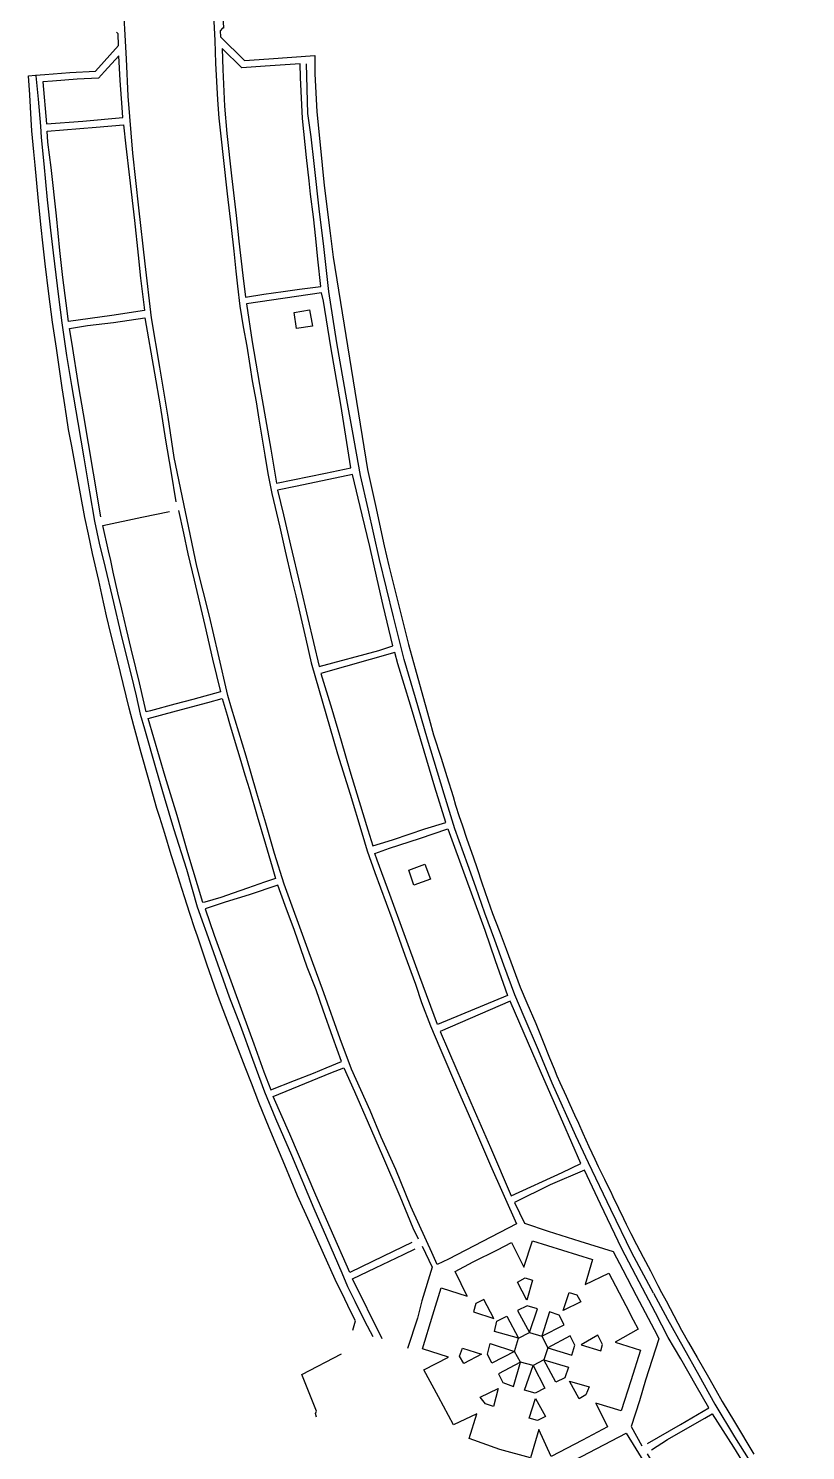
# Model space of a CAD drawing. Header units: metres. Extents: x 82206 to 82418, y 1498209 to 1498422.
# Drawn here: x 82294.44 to 82318.8, y 1498283.37 to 1498327.96 of the extents above; entities that cross this region are included whole.
import ezdxf

# ---------------------------------------------------------------- set-up
doc = ezdxf.new("R2010")
doc.units = ezdxf.units.M
doc.layers.add('Diverse', color=7, linetype='Continuous')

msp = doc.modelspace()

# ---------------------------------------------------------------- linework, layer by layer
at = {"layer": 'Diverse', "color": 31, "true_color": 0xf4b45b}
for points in [[(82300.18, 1498331.769, 3.572), (82300.207, 1498331.174, 3.565), (82300.319, 1498331.101, 3.57), (82300.399, 1498329.074, 3.584), (82300.477, 1498328.985, 3.577), (82300.507, 1498328.978, 3.585), (82300.525, 1498328.58, 3.578), (82300.55, 1498327.974, 3.58), (82300.523, 1498327.969, 3.575), (82300.451, 1498327.888, 3.588), (82300.462, 1498327.698, 3.578), (82301.216, 1498326.953, 3.568), (82301.974, 1498327.006, 3.543), (82303.414, 1498327.11, 3.52)], [(82300.18, 1498331.769, 3.572), (82300.207, 1498331.174, 3.565), (82300.319, 1498331.101, 3.57), (82300.399, 1498329.074, 3.584), (82300.477, 1498328.985, 3.577), (82300.507, 1498328.978, 3.585), (82300.525, 1498328.58, 3.578), (82300.55, 1498327.974, 3.58), (82300.523, 1498327.969, 3.575), (82300.451, 1498327.888, 3.588), (82300.462, 1498327.698, 3.578), (82301.216, 1498326.953, 3.568), (82301.974, 1498327.006, 3.543), (82303.414, 1498327.11, 3.52)], [(82304.611, 1498287.14, 3.408), (82304.698, 1498287.433, 3.409), (82304.547, 1498287.718, 3.413), (82304.354, 1498288.112, 3.416), (82304.054, 1498288.734, 3.42), (82303.69, 1498289.544, 3.426), (82303.248, 1498290.526, 3.428), (82302.873, 1498291.354, 3.429), (82302.478, 1498292.31, 3.437), (82302.23, 1498292.907, 3.439), (82301.991, 1498293.49, 3.439), (82301.662, 1498294.279, 3.44), (82301.429, 1498294.882, 3.443), (82301.234, 1498295.392, 3.444), (82300.868, 1498296.343, 3.447), (82300.489, 1498297.319, 3.45), (82300.35, 1498297.724, 3.45), (82300.036, 1498298.617, 3.46), (82299.734, 1498299.5, 3.464), (82299.657, 1498299.731, 3.472), (82299.499, 1498300.205, 3.47), (82299.327, 1498300.734, 3.465), (82299.188, 1498301.185, 3.466), (82299.047, 1498301.629, 3.467), (82298.916, 1498302.05, 3.468), (82298.71, 1498302.719, 3.466), (82298.556, 1498303.214, 3.466), (82298.468, 1498303.502, 3.468), (82298.218, 1498304.4, 3.474), (82297.978, 1498305.248, 3.481), (82297.743, 1498306.093, 3.483), (82297.599, 1498306.646, 3.478), (82297.407, 1498307.42, 3.48), (82297.24, 1498308.104, 3.478), (82297.02, 1498308.982, 3.481), (82296.889, 1498309.544, 3.487), (82296.738, 1498310.213, 3.491), (82296.646, 1498310.654, 3.487), (82296.451, 1498311.501, 3.489), (82296.32, 1498312.1, 3.496), (82296.207, 1498312.62, 3.501), (82296.07, 1498313.364, 3.503), (82295.797, 1498314.863, 3.509), (82295.698, 1498315.388, 3.51), (82295.637, 1498315.814, 3.508), (82295.563, 1498316.298, 3.51), (82295.499, 1498316.692, 3.514), (82295.314, 1498317.937, 3.512), (82295.191, 1498318.75, 3.515), (82295.082, 1498319.639, 3.516), (82294.963, 1498320.58, 3.527), (82294.902, 1498321.141, 3.524), (82294.823, 1498321.811, 3.529), (82294.739, 1498322.663, 3.533), (82294.646, 1498323.675, 3.534), (82294.608, 1498324.095, 3.534), (82294.544, 1498324.748, 3.536), (82294.525, 1498325.109, 3.539), (82294.486, 1498325.879, 3.543), (82294.439, 1498326.471, 3.549), (82294.661, 1498326.497, 3.554), (82294.953, 1498326.517, 3.547), (82295.733, 1498326.575, 3.567), (82296.539, 1498326.623, 3.564), (82297.266, 1498327.429, 3.577), (82297.251, 1498327.795, 3.583), (82297.202, 1498327.839, 3.57)], [(82304.611, 1498287.14, 3.408), (82304.698, 1498287.433, 3.409), (82304.547, 1498287.718, 3.413), (82304.354, 1498288.112, 3.416), (82304.054, 1498288.734, 3.42), (82303.69, 1498289.544, 3.426), (82303.248, 1498290.526, 3.428), (82302.873, 1498291.354, 3.429), (82302.478, 1498292.31, 3.437), (82302.23, 1498292.907, 3.439), (82301.991, 1498293.49, 3.439), (82301.662, 1498294.279, 3.44), (82301.429, 1498294.882, 3.443), (82301.234, 1498295.392, 3.444), (82300.868, 1498296.343, 3.447), (82300.489, 1498297.319, 3.45), (82300.35, 1498297.724, 3.45), (82300.036, 1498298.617, 3.46), (82299.734, 1498299.5, 3.464), (82299.657, 1498299.731, 3.472), (82299.499, 1498300.205, 3.47), (82299.327, 1498300.734, 3.465), (82299.188, 1498301.185, 3.466), (82299.047, 1498301.629, 3.467), (82298.916, 1498302.05, 3.468), (82298.71, 1498302.719, 3.466), (82298.556, 1498303.214, 3.466), (82298.468, 1498303.502, 3.468), (82298.218, 1498304.4, 3.474), (82297.978, 1498305.248, 3.481), (82297.743, 1498306.093, 3.483), (82297.599, 1498306.646, 3.478), (82297.407, 1498307.42, 3.48), (82297.24, 1498308.104, 3.478), (82297.02, 1498308.982, 3.481), (82296.889, 1498309.544, 3.487), (82296.738, 1498310.213, 3.491), (82296.646, 1498310.654, 3.487), (82296.451, 1498311.501, 3.489), (82296.32, 1498312.1, 3.496), (82296.207, 1498312.62, 3.501), (82296.07, 1498313.364, 3.503), (82295.797, 1498314.863, 3.509), (82295.698, 1498315.388, 3.51), (82295.637, 1498315.814, 3.508), (82295.563, 1498316.298, 3.51), (82295.499, 1498316.692, 3.514), (82295.314, 1498317.937, 3.512), (82295.191, 1498318.75, 3.515), (82295.082, 1498319.639, 3.516), (82294.963, 1498320.58, 3.527), (82294.902, 1498321.141, 3.524), (82294.823, 1498321.811, 3.529), (82294.739, 1498322.663, 3.533), (82294.646, 1498323.675, 3.534), (82294.608, 1498324.095, 3.534), (82294.544, 1498324.748, 3.536), (82294.525, 1498325.109, 3.539), (82294.486, 1498325.879, 3.543), (82294.439, 1498326.471, 3.549), (82294.661, 1498326.497, 3.554), (82294.953, 1498326.517, 3.547), (82295.733, 1498326.575, 3.567), (82296.539, 1498326.623, 3.564), (82297.266, 1498327.429, 3.577), (82297.251, 1498327.795, 3.583), (82297.202, 1498327.839, 3.57)], [(82303.414, 1498327.11, 3.52), (82303.418, 1498326.535, 3.532), (82303.477, 1498325.351, 3.531), (82303.581, 1498324.313, 3.53), (82303.713, 1498323.04, 3.531), (82303.896, 1498321.537, 3.524), (82303.989, 1498320.786, 3.521), (82305.073, 1498314.128, 3.493), (82305.316, 1498313.004, 3.488), (82305.587, 1498311.738, 3.488), (82305.734, 1498311.105, 3.486), (82305.911, 1498310.4, 3.483), (82306.121, 1498309.56, 3.479), (82306.352, 1498308.643, 3.478), (82306.564, 1498307.886, 3.473), (82306.75, 1498307.212, 3.471), (82306.999, 1498306.309, 3.468), (82307.138, 1498305.811, 3.465), (82307.374, 1498305.073, 3.462), (82307.556, 1498304.498, 3.461), (82307.75, 1498303.873, 3.458), (82307.833, 1498303.607, 3.458), (82307.946, 1498303.248, 3.458), (82308.032, 1498302.985, 3.459), (82308.188, 1498302.537, 3.456), (82308.385, 1498301.979, 3.455), (82308.503, 1498301.622, 3.454), (82308.655, 1498301.168, 3.453), (82308.845, 1498300.627, 3.453), (82308.993, 1498300.21, 3.45), (82309.198, 1498299.672, 3.449), (82309.415, 1498299.092, 3.449), (82309.857, 1498297.899, 3.445), (82310.069, 1498297.405, 3.437), (82310.342, 1498296.756, 3.436), (82310.576, 1498296.179, 3.433), (82310.78, 1498295.68, 3.431), (82310.921, 1498295.336, 3.43), (82311.007, 1498295.12, 3.429), (82311.102, 1498294.903, 3.426), (82311.294, 1498294.478, 3.421), (82311.413, 1498294.221, 3.421), (82311.562, 1498293.896, 3.42), (82311.684, 1498293.63, 3.419), (82311.823, 1498293.315, 3.418), (82312.01, 1498292.903, 3.417), (82312.193, 1498292.507, 3.416), (82312.306, 1498292.278, 3.42), (82312.389, 1498292.103, 3.418), (82312.502, 1498291.874, 3.417), (82312.588, 1498291.699, 3.417), (82312.684, 1498291.503, 3.417), (82312.765, 1498291.331, 3.416), (82312.941, 1498290.965, 3.41), (82313.097, 1498290.644, 3.409), (82313.183, 1498290.469, 3.409), (82313.325, 1498290.176, 3.409), (82313.508, 1498289.825, 3.406), (82313.714, 1498289.434, 3.405), (82313.941, 1498288.997, 3.404), (82314.174, 1498288.542, 3.402), (82314.291, 1498288.326, 3.403), (82314.428, 1498288.063, 3.4), (82314.561, 1498287.815, 3.401), (82314.674, 1498287.597, 3.401), (82314.8, 1498287.357, 3.402), (82314.913, 1498287.137, 3.397), (82315.138, 1498286.749, 3.395), (82315.406, 1498286.283, 3.394), (82315.758, 1498285.666, 3.393), (82315.988, 1498285.264, 3.393), (82316.19, 1498284.909, 3.392), (82316.578, 1498284.266, 3.383), (82317.182, 1498283.257, 3.379)], [(82303.414, 1498327.11, 3.52), (82303.418, 1498326.535, 3.532), (82303.477, 1498325.351, 3.531), (82303.581, 1498324.313, 3.53), (82303.713, 1498323.04, 3.531), (82303.896, 1498321.537, 3.524), (82303.989, 1498320.786, 3.521), (82305.073, 1498314.128, 3.493), (82305.316, 1498313.004, 3.488), (82305.587, 1498311.738, 3.488), (82305.734, 1498311.105, 3.486), (82305.911, 1498310.4, 3.483), (82306.121, 1498309.56, 3.479), (82306.352, 1498308.643, 3.478), (82306.564, 1498307.886, 3.473), (82306.75, 1498307.212, 3.471), (82306.999, 1498306.309, 3.468), (82307.138, 1498305.811, 3.465), (82307.374, 1498305.073, 3.462), (82307.556, 1498304.498, 3.461), (82307.75, 1498303.873, 3.458), (82307.833, 1498303.607, 3.458), (82307.946, 1498303.248, 3.458), (82308.032, 1498302.985, 3.459), (82308.188, 1498302.537, 3.456), (82308.385, 1498301.979, 3.455), (82308.503, 1498301.622, 3.454), (82308.655, 1498301.168, 3.453), (82308.845, 1498300.627, 3.453), (82308.993, 1498300.21, 3.45), (82309.198, 1498299.672, 3.449), (82309.415, 1498299.092, 3.449), (82309.857, 1498297.899, 3.445), (82310.069, 1498297.405, 3.437), (82310.342, 1498296.756, 3.436), (82310.576, 1498296.179, 3.433), (82310.78, 1498295.68, 3.431), (82310.921, 1498295.336, 3.43), (82311.007, 1498295.12, 3.429), (82311.102, 1498294.903, 3.426), (82311.294, 1498294.478, 3.421), (82311.413, 1498294.221, 3.421), (82311.562, 1498293.896, 3.42), (82311.684, 1498293.63, 3.419), (82311.823, 1498293.315, 3.418), (82312.01, 1498292.903, 3.417), (82312.193, 1498292.507, 3.416), (82312.306, 1498292.278, 3.42), (82312.389, 1498292.103, 3.418), (82312.502, 1498291.874, 3.417), (82312.588, 1498291.699, 3.417), (82312.684, 1498291.503, 3.417), (82312.765, 1498291.331, 3.416), (82312.941, 1498290.965, 3.41), (82313.097, 1498290.644, 3.409), (82313.183, 1498290.469, 3.409), (82313.325, 1498290.176, 3.409), (82313.508, 1498289.825, 3.406), (82313.714, 1498289.434, 3.405), (82313.941, 1498288.997, 3.404), (82314.174, 1498288.542, 3.402), (82314.291, 1498288.326, 3.403), (82314.428, 1498288.063, 3.4), (82314.561, 1498287.815, 3.401), (82314.674, 1498287.597, 3.401), (82314.8, 1498287.357, 3.402), (82314.913, 1498287.137, 3.397), (82315.138, 1498286.749, 3.395), (82315.406, 1498286.283, 3.394), (82315.758, 1498285.666, 3.393), (82315.988, 1498285.264, 3.393), (82316.19, 1498284.909, 3.392), (82316.578, 1498284.266, 3.383), (82317.182, 1498283.257, 3.379)], [(82303.472, 1498284.415, 4.313), (82303.435, 1498284.531, 4.322), (82303.468, 1498284.605, 4.315), (82303.011, 1498285.747, 4.308), (82304.257, 1498286.397, 4.311)], [(82303.472, 1498284.415, 4.313), (82303.435, 1498284.531, 4.322), (82303.468, 1498284.605, 4.315), (82303.011, 1498285.747, 4.308), (82304.257, 1498286.397, 4.311)]]:
    msp.add_polyline3d(points, dxfattribs=at)
at = {"layer": 'Diverse', "color": 232, "true_color": 0xdd137b}
for points in [[(82300.211, 1498328.997, 3.58), (82300.281, 1498327.584, 3.578), (82300.306, 1498326.868, 3.585), (82300.37, 1498325.722, 3.577), (82300.41, 1498325.151, 3.57), (82300.478, 1498324.486, 3.571), (82300.544, 1498323.916, 3.567), (82300.669, 1498322.772, 3.571), (82300.792, 1498321.714, 3.564), (82300.88, 1498320.973, 3.561), (82300.946, 1498320.351, 3.559), (82300.994, 1498319.874, 3.557), (82301.07, 1498319.254, 3.554), (82301.17, 1498318.608, 3.561), (82301.284, 1498318, 3.56), (82301.377, 1498317.392, 3.556), (82301.455, 1498316.909, 3.553), (82301.579, 1498316.253, 3.55), (82301.664, 1498315.707, 3.547), (82301.85, 1498314.576, 3.539), (82301.946, 1498314.007, 3.54), (82302.072, 1498313.373, 3.535), (82302.317, 1498312.325, 3.532), (82302.49, 1498311.564, 3.528), (82302.685, 1498310.714, 3.53), (82302.82, 1498310.166, 3.524), (82303.138, 1498308.81, 3.527), (82303.304, 1498308.07, 3.533), (82304.129, 1498305.217, 3.513), (82304.521, 1498303.945, 3.505), (82304.893, 1498302.737, 3.495), (82305.06, 1498302.168, 3.491), (82305.304, 1498301.494, 3.491), (82305.829, 1498300.052, 3.489), (82306.24, 1498298.905, 3.486), (82306.578, 1498297.986, 3.485), (82306.758, 1498297.419, 3.487), (82307.041, 1498296.686, 3.473), (82307.332, 1498295.999, 3.473), (82307.917, 1498294.63, 3.475), (82308.297, 1498293.766, 3.469), (82308.93, 1498292.303, 3.457), (82309.736, 1498290.471, 3.459), (82307.608, 1498289.365, 3.453), (82307.257, 1498289.196, 3.45), (82307.087, 1498289.574, 3.448), (82306.916, 1498289.945, 3.448), (82306.426, 1498291.014, 3.46), (82305.953, 1498292.176, 3.469), (82305.502, 1498293.198, 3.474), (82305.149, 1498294.026, 3.477), (82304.57, 1498295.327, 3.473), (82304.216, 1498296.277, 3.471), (82303.695, 1498297.716, 3.475), (82303.203, 1498299.085, 3.487), (82302.452, 1498301.123, 3.513), (82302.158, 1498302.092, 3.508), (82301.88, 1498303.035, 3.51), (82301.604, 1498303.978, 3.516), (82301.26, 1498305.141, 3.528), (82300.807, 1498306.649, 3.535), (82300.685, 1498307.048, 3.536), (82300.383, 1498308.362, 3.531), (82300.114, 1498309.536, 3.527), (82299.714, 1498311.103, 3.533), (82299.012, 1498314.507, 3.545), (82298.824, 1498315.767, 3.549), (82298.557, 1498317.337, 3.553), (82298.302, 1498318.888, 3.558), (82298.097, 1498320.58, 3.555), (82297.897, 1498322.332, 3.57), (82297.715, 1498324.05, 3.573), (82297.565, 1498325.838, 3.575), (82297.516, 1498327.011, 3.579), (82297.462, 1498327.942, 3.577), (82297.421, 1498328.694, 3.577)], [(82300.211, 1498328.997, 3.58), (82300.281, 1498327.584, 3.578), (82300.306, 1498326.868, 3.585), (82300.37, 1498325.722, 3.577), (82300.41, 1498325.151, 3.57), (82300.478, 1498324.486, 3.571), (82300.544, 1498323.916, 3.567), (82300.669, 1498322.772, 3.571), (82300.792, 1498321.714, 3.564), (82300.88, 1498320.973, 3.561), (82300.946, 1498320.351, 3.559), (82300.994, 1498319.874, 3.557), (82301.07, 1498319.254, 3.554), (82301.17, 1498318.608, 3.561), (82301.284, 1498318, 3.56), (82301.377, 1498317.392, 3.556), (82301.455, 1498316.909, 3.553), (82301.579, 1498316.253, 3.55), (82301.664, 1498315.707, 3.547), (82301.85, 1498314.576, 3.539), (82301.946, 1498314.007, 3.54), (82302.072, 1498313.373, 3.535), (82302.317, 1498312.325, 3.532), (82302.49, 1498311.564, 3.528), (82302.685, 1498310.714, 3.53), (82302.82, 1498310.166, 3.524), (82303.138, 1498308.81, 3.527), (82303.304, 1498308.07, 3.533), (82304.129, 1498305.217, 3.513), (82304.521, 1498303.945, 3.505), (82304.893, 1498302.737, 3.495), (82305.06, 1498302.168, 3.491), (82305.304, 1498301.494, 3.491), (82305.829, 1498300.052, 3.489), (82306.24, 1498298.905, 3.486), (82306.578, 1498297.986, 3.485), (82306.758, 1498297.419, 3.487), (82307.041, 1498296.686, 3.473), (82307.332, 1498295.999, 3.473), (82307.917, 1498294.63, 3.475), (82308.297, 1498293.766, 3.469), (82308.93, 1498292.303, 3.457), (82309.736, 1498290.471, 3.459), (82307.608, 1498289.365, 3.453), (82307.257, 1498289.196, 3.45), (82307.087, 1498289.574, 3.448), (82306.916, 1498289.945, 3.448), (82306.426, 1498291.014, 3.46), (82305.953, 1498292.176, 3.469), (82305.502, 1498293.198, 3.474), (82305.149, 1498294.026, 3.477), (82304.57, 1498295.327, 3.473), (82304.216, 1498296.277, 3.471), (82303.695, 1498297.716, 3.475), (82303.203, 1498299.085, 3.487), (82302.452, 1498301.123, 3.513), (82302.158, 1498302.092, 3.508), (82301.88, 1498303.035, 3.51), (82301.604, 1498303.978, 3.516), (82301.26, 1498305.141, 3.528), (82300.807, 1498306.649, 3.535), (82300.685, 1498307.048, 3.536), (82300.383, 1498308.362, 3.531), (82300.114, 1498309.536, 3.527), (82299.714, 1498311.103, 3.533), (82299.012, 1498314.507, 3.545), (82298.824, 1498315.767, 3.549), (82298.557, 1498317.337, 3.553), (82298.302, 1498318.888, 3.558), (82298.097, 1498320.58, 3.555), (82297.897, 1498322.332, 3.57), (82297.715, 1498324.05, 3.573), (82297.565, 1498325.838, 3.575), (82297.516, 1498327.011, 3.579), (82297.462, 1498327.942, 3.577), (82297.421, 1498328.694, 3.577)], [(82300.513, 1498327.335, 3.57), (82300.536, 1498326.675, 3.571), (82300.582, 1498325.52, 3.567), (82300.66, 1498324.668, 3.572), (82300.803, 1498323.34, 3.566), (82300.948, 1498322.092, 3.561), (82301.039, 1498321.29, 3.56), (82301.156, 1498320.209, 3.554), (82301.243, 1498319.532, 3.554), (82301.82, 1498319.626, 3.543), (82302.424, 1498319.708, 3.537), (82302.941, 1498319.785, 3.53), (82303.605, 1498319.871, 3.517), (82303.517, 1498320.721, 3.522), (82303.446, 1498321.372, 3.529), (82303.371, 1498322.05, 3.53), (82303.28, 1498322.764, 3.528), (82303.239, 1498323.179, 3.529), (82303.16, 1498323.918, 3.53), (82303.027, 1498325.142, 3.531), (82302.965, 1498326.426, 3.537), (82302.953, 1498326.855, 3.531), (82301.864, 1498326.774, 3.549), (82301.134, 1498326.726, 3.562), (82300.513, 1498327.335, 3.57)], [(82300.513, 1498327.335, 3.57), (82300.536, 1498326.675, 3.571), (82300.582, 1498325.52, 3.567), (82300.66, 1498324.668, 3.572), (82300.803, 1498323.34, 3.566), (82300.948, 1498322.092, 3.561), (82301.039, 1498321.29, 3.56), (82301.156, 1498320.209, 3.554), (82301.243, 1498319.532, 3.554), (82301.82, 1498319.626, 3.543), (82302.424, 1498319.708, 3.537), (82302.941, 1498319.785, 3.53), (82303.605, 1498319.871, 3.517), (82303.517, 1498320.721, 3.522), (82303.446, 1498321.372, 3.529), (82303.371, 1498322.05, 3.53), (82303.28, 1498322.764, 3.528), (82303.239, 1498323.179, 3.529), (82303.16, 1498323.918, 3.53), (82303.027, 1498325.142, 3.531), (82302.965, 1498326.426, 3.537), (82302.953, 1498326.855, 3.531), (82301.864, 1498326.774, 3.549), (82301.134, 1498326.726, 3.562), (82300.513, 1498327.335, 3.57)], [(82297.269, 1498327.104, 3.575), (82296.826, 1498326.607, 3.566), (82296.639, 1498326.402, 3.562), (82295.971, 1498326.374, 3.555), (82295.192, 1498326.307, 3.545), (82294.89, 1498326.284, 3.54), (82295.007, 1498324.966, 3.541), (82296.143, 1498325.057, 3.561), (82297.401, 1498325.164, 3.576), (82297.375, 1498325.485, 3.574), (82297.317, 1498326.329, 3.573), (82297.269, 1498327.104, 3.575)], [(82297.269, 1498327.104, 3.575), (82296.826, 1498326.607, 3.566), (82296.639, 1498326.402, 3.562), (82295.971, 1498326.374, 3.555), (82295.192, 1498326.307, 3.545), (82294.89, 1498326.284, 3.54), (82295.007, 1498324.966, 3.541), (82296.143, 1498325.057, 3.561), (82297.401, 1498325.164, 3.576), (82297.375, 1498325.485, 3.574), (82297.317, 1498326.329, 3.573), (82297.269, 1498327.104, 3.575)], [(82314.031, 1498288.299, 3.403), (82313.358, 1498289.561, 3.405), (82312.699, 1498290.925, 3.405), (82312.001, 1498292.385, 3.406), (82311.597, 1498293.23, 3.416), (82310.864, 1498294.889, 3.424), (82310.431, 1498295.924, 3.432), (82309.983, 1498296.971, 3.435), (82309.69, 1498297.658, 3.44), (82309.339, 1498298.59, 3.438), (82309.063, 1498299.368, 3.448), (82308.748, 1498300.218, 3.452), (82308.469, 1498301.031, 3.45), (82308.212, 1498301.735, 3.453), (82307.808, 1498302.86, 3.454), (82307.469, 1498303.946, 3.46), (82306.954, 1498305.669, 3.466), (82306.575, 1498306.972, 3.472), (82306.221, 1498308.167, 3.478), (82305.886, 1498309.505, 3.477), (82305.448, 1498311.303, 3.485), (82305.091, 1498312.897, 3.484), (82304.854, 1498313.947, 3.483), (82304.603, 1498315.344, 3.492), (82304.422, 1498316.317, 3.504), (82304.112, 1498318.107, 3.507), (82303.858, 1498319.709, 3.513), (82303.69, 1498321.221, 3.529), (82303.569, 1498322.206, 3.526), (82303.402, 1498323.723, 3.532), (82303.303, 1498324.557, 3.53), (82303.201, 1498325.292, 3.53), (82303.16, 1498326.847, 3.53)], [(82314.031, 1498288.299, 3.403), (82313.358, 1498289.561, 3.405), (82312.699, 1498290.925, 3.405), (82312.001, 1498292.385, 3.406), (82311.597, 1498293.23, 3.416), (82310.864, 1498294.889, 3.424), (82310.431, 1498295.924, 3.432), (82309.983, 1498296.971, 3.435), (82309.69, 1498297.658, 3.44), (82309.339, 1498298.59, 3.438), (82309.063, 1498299.368, 3.448), (82308.748, 1498300.218, 3.452), (82308.469, 1498301.031, 3.45), (82308.212, 1498301.735, 3.453), (82307.808, 1498302.86, 3.454), (82307.469, 1498303.946, 3.46), (82306.954, 1498305.669, 3.466), (82306.575, 1498306.972, 3.472), (82306.221, 1498308.167, 3.478), (82305.886, 1498309.505, 3.477), (82305.448, 1498311.303, 3.485), (82305.091, 1498312.897, 3.484), (82304.854, 1498313.947, 3.483), (82304.603, 1498315.344, 3.492), (82304.422, 1498316.317, 3.504), (82304.112, 1498318.107, 3.507), (82303.858, 1498319.709, 3.513), (82303.69, 1498321.221, 3.529), (82303.569, 1498322.206, 3.526), (82303.402, 1498323.723, 3.532), (82303.303, 1498324.557, 3.53), (82303.201, 1498325.292, 3.53), (82303.16, 1498326.847, 3.53)], [(82294.669, 1498326.473, 3.55), (82294.741, 1498325.739, 3.534), (82294.815, 1498324.895, 3.544), (82294.841, 1498324.544, 3.543), (82294.923, 1498323.713, 3.533), (82295.025, 1498322.589, 3.529), (82295.13, 1498321.632, 3.527), (82295.215, 1498320.929, 3.525), (82295.384, 1498319.544, 3.514), (82295.489, 1498318.733, 3.517), (82295.633, 1498317.705, 3.514), (82295.793, 1498316.759, 3.514), (82295.989, 1498315.601, 3.509), (82296.173, 1498314.494, 3.505), (82296.356, 1498313.434, 3.505), (82296.511, 1498312.507, 3.501), (82296.661, 1498311.825, 3.493), (82296.84, 1498311.056, 3.488), (82297.064, 1498310.139, 3.481), (82297.364, 1498308.845, 3.481), (82297.645, 1498307.72, 3.48), (82297.815, 1498307.033, 3.478), (82297.946, 1498306.462, 3.478), (82298.075, 1498306, 3.476), (82298.442, 1498304.708, 3.474), (82298.699, 1498303.851, 3.465), (82298.991, 1498302.868, 3.467), (82299.391, 1498301.594, 3.461), (82299.724, 1498300.419, 3.471), (82300.179, 1498299.157, 3.463), (82300.737, 1498297.598, 3.449), (82301.076, 1498296.708, 3.444), (82301.465, 1498295.64, 3.442), (82301.843, 1498294.614, 3.441), (82302.183, 1498293.781, 3.436), (82302.683, 1498292.627, 3.441), (82303.387, 1498290.959, 3.438), (82303.785, 1498290.044, 3.431), (82304.26, 1498288.938, 3.418), (82304.442, 1498288.507, 3.405), (82304.674, 1498288.045, 3.408), (82304.973, 1498287.433, 3.396), (82305.234, 1498286.945, 3.389)], [(82294.669, 1498326.473, 3.55), (82294.741, 1498325.739, 3.534), (82294.815, 1498324.895, 3.544), (82294.841, 1498324.544, 3.543), (82294.923, 1498323.713, 3.533), (82295.025, 1498322.589, 3.529), (82295.13, 1498321.632, 3.527), (82295.215, 1498320.929, 3.525), (82295.384, 1498319.544, 3.514), (82295.489, 1498318.733, 3.517), (82295.633, 1498317.705, 3.514), (82295.793, 1498316.759, 3.514), (82295.989, 1498315.601, 3.509), (82296.173, 1498314.494, 3.505), (82296.356, 1498313.434, 3.505), (82296.511, 1498312.507, 3.501), (82296.661, 1498311.825, 3.493), (82296.84, 1498311.056, 3.488), (82297.064, 1498310.139, 3.481), (82297.364, 1498308.845, 3.481), (82297.645, 1498307.72, 3.48), (82297.815, 1498307.033, 3.478), (82297.946, 1498306.462, 3.478), (82298.075, 1498306, 3.476), (82298.442, 1498304.708, 3.474), (82298.699, 1498303.851, 3.465), (82298.991, 1498302.868, 3.467), (82299.391, 1498301.594, 3.461), (82299.724, 1498300.419, 3.471), (82300.179, 1498299.157, 3.463), (82300.737, 1498297.598, 3.449), (82301.076, 1498296.708, 3.444), (82301.465, 1498295.64, 3.442), (82301.843, 1498294.614, 3.441), (82302.183, 1498293.781, 3.436), (82302.683, 1498292.627, 3.441), (82303.387, 1498290.959, 3.438), (82303.785, 1498290.044, 3.431), (82304.26, 1498288.938, 3.418), (82304.442, 1498288.507, 3.405), (82304.674, 1498288.045, 3.408), (82304.973, 1498287.433, 3.396), (82305.234, 1498286.945, 3.389)], [(82295.03, 1498324.738, 3.542), (82296.557, 1498324.869, 3.558), (82297.42, 1498324.934, 3.571), (82297.49, 1498324.273, 3.57), (82297.602, 1498323.282, 3.568), (82297.763, 1498321.943, 3.561), (82297.875, 1498320.853, 3.562), (82297.954, 1498320.135, 3.554), (82298.067, 1498319.208, 3.555), (82298.081, 1498319.118, 3.546), (82297.055, 1498318.963, 3.53), (82295.696, 1498318.769, 3.513), (82295.625, 1498319.345, 3.513), (82295.519, 1498320.155, 3.519), (82295.426, 1498320.998, 3.521), (82295.314, 1498322.081, 3.536), (82295.148, 1498323.598, 3.533), (82295.051, 1498324.396, 3.54), (82295.03, 1498324.738, 3.542)], [(82295.03, 1498324.738, 3.542), (82296.557, 1498324.869, 3.558), (82297.42, 1498324.934, 3.571), (82297.49, 1498324.273, 3.57), (82297.602, 1498323.282, 3.568), (82297.763, 1498321.943, 3.561), (82297.875, 1498320.853, 3.562), (82297.954, 1498320.135, 3.554), (82298.067, 1498319.208, 3.555), (82298.081, 1498319.118, 3.546), (82297.055, 1498318.963, 3.53), (82295.696, 1498318.769, 3.513), (82295.625, 1498319.345, 3.513), (82295.519, 1498320.155, 3.519), (82295.426, 1498320.998, 3.521), (82295.314, 1498322.081, 3.536), (82295.148, 1498323.598, 3.533), (82295.051, 1498324.396, 3.54), (82295.03, 1498324.738, 3.542)], [(82303.632, 1498319.666, 3.515), (82301.276, 1498319.326, 3.549), (82301.458, 1498318.131, 3.555), (82301.737, 1498316.49, 3.545), (82302.037, 1498314.772, 3.535), (82302.22, 1498313.701, 3.536), (82303.75, 1498314.02, 3.511), (82304.551, 1498314.186, 3.495), (82304.231, 1498316.168, 3.509), (82303.924, 1498317.976, 3.509), (82303.691, 1498319.411, 3.516), (82303.632, 1498319.666, 3.515)], [(82303.632, 1498319.666, 3.515), (82301.276, 1498319.326, 3.549), (82301.458, 1498318.131, 3.555), (82301.737, 1498316.49, 3.545), (82302.037, 1498314.772, 3.535), (82302.22, 1498313.701, 3.536), (82303.75, 1498314.02, 3.511), (82304.551, 1498314.186, 3.495), (82304.231, 1498316.168, 3.509), (82303.924, 1498317.976, 3.509), (82303.691, 1498319.411, 3.516), (82303.632, 1498319.666, 3.515)], [(82296.708, 1498312.641, 3.503), (82296.482, 1498314.013, 3.507), (82296.168, 1498315.88, 3.511), (82296.021, 1498316.726, 3.515), (82295.795, 1498318.118, 3.518), (82295.724, 1498318.555, 3.514), (82296.287, 1498318.642, 3.52), (82297.105, 1498318.743, 3.535), (82298.085, 1498318.888, 3.554), (82298.39, 1498317.153, 3.554), (82298.567, 1498316.126, 3.553), (82298.736, 1498315.052, 3.546), (82298.904, 1498314.081, 3.54), (82299.062, 1498313.111, 3.54)], [(82296.708, 1498312.641, 3.503), (82296.482, 1498314.013, 3.507), (82296.168, 1498315.88, 3.511), (82296.021, 1498316.726, 3.515), (82295.795, 1498318.118, 3.518), (82295.724, 1498318.555, 3.514), (82296.287, 1498318.642, 3.52), (82297.105, 1498318.743, 3.535), (82298.085, 1498318.888, 3.554), (82298.39, 1498317.153, 3.554), (82298.567, 1498316.126, 3.553), (82298.736, 1498315.052, 3.546), (82298.904, 1498314.081, 3.54), (82299.062, 1498313.111, 3.54)], [(82303.342, 1498318.628, 3.523), (82302.842, 1498318.552, 3.533), (82302.769, 1498319.049, 3.536), (82303.252, 1498319.132, 3.524), (82303.342, 1498318.628, 3.523)], [(82303.342, 1498318.628, 3.523), (82302.842, 1498318.552, 3.533), (82302.769, 1498319.049, 3.536), (82303.252, 1498319.132, 3.524), (82303.342, 1498318.628, 3.523)], [(82304.596, 1498313.972, 3.49), (82302.861, 1498313.608, 3.52), (82302.252, 1498313.484, 3.534), (82302.438, 1498312.707, 3.528), (82302.656, 1498311.755, 3.526), (82302.957, 1498310.482, 3.525), (82303.2, 1498309.455, 3.519), (82303.549, 1498307.953, 3.533), (82305.428, 1498308.455, 3.487), (82305.864, 1498308.604, 3.479), (82305.565, 1498309.87, 3.484), (82305.376, 1498310.693, 3.488), (82305.137, 1498311.718, 3.492), (82304.904, 1498312.707, 3.484), (82304.596, 1498313.972, 3.49)], [(82304.596, 1498313.972, 3.49), (82302.861, 1498313.608, 3.52), (82302.252, 1498313.484, 3.534), (82302.438, 1498312.707, 3.528), (82302.656, 1498311.755, 3.526), (82302.957, 1498310.482, 3.525), (82303.2, 1498309.455, 3.519), (82303.549, 1498307.953, 3.533), (82305.428, 1498308.455, 3.487), (82305.864, 1498308.604, 3.479), (82305.565, 1498309.87, 3.484), (82305.376, 1498310.693, 3.488), (82305.137, 1498311.718, 3.492), (82304.904, 1498312.707, 3.484), (82304.596, 1498313.972, 3.49)], [(82298.133, 1498306.53, 3.478), (82298.063, 1498306.807, 3.478), (82297.918, 1498307.437, 3.482), (82297.804, 1498307.913, 3.476), (82297.662, 1498308.51, 3.474), (82297.511, 1498309.119, 3.48), (82297.364, 1498309.748, 3.485), (82297.244, 1498310.26, 3.482), (82297.09, 1498310.915, 3.489), (82297.017, 1498311.272, 3.487), (82296.949, 1498311.583, 3.488), (82296.77, 1498312.375, 3.497), (82297.994, 1498312.638, 3.514), (82298.857, 1498312.81, 3.529)], [(82298.133, 1498306.53, 3.478), (82298.063, 1498306.807, 3.478), (82297.918, 1498307.437, 3.482), (82297.804, 1498307.913, 3.476), (82297.662, 1498308.51, 3.474), (82297.511, 1498309.119, 3.48), (82297.364, 1498309.748, 3.485), (82297.244, 1498310.26, 3.482), (82297.09, 1498310.915, 3.489), (82297.017, 1498311.272, 3.487), (82296.949, 1498311.583, 3.488), (82296.77, 1498312.375, 3.497), (82297.994, 1498312.638, 3.514), (82298.857, 1498312.81, 3.529)], [(82299.144, 1498312.848, 3.533), (82299.302, 1498312.131, 3.529), (82299.441, 1498311.484, 3.521), (82299.637, 1498310.658, 3.523), (82299.97, 1498309.235, 3.525), (82300.212, 1498308.184, 3.523), (82300.459, 1498307.159, 3.526), (82299.592, 1498306.922, 3.508), (82299.024, 1498306.767, 3.497), (82298.269, 1498306.566, 3.478), (82298.133, 1498306.53, 3.478)], [(82299.144, 1498312.848, 3.533), (82299.302, 1498312.131, 3.529), (82299.441, 1498311.484, 3.521), (82299.637, 1498310.658, 3.523), (82299.97, 1498309.235, 3.525), (82300.212, 1498308.184, 3.523), (82300.459, 1498307.159, 3.526), (82299.592, 1498306.922, 3.508), (82299.024, 1498306.767, 3.497), (82298.269, 1498306.566, 3.478), (82298.133, 1498306.53, 3.478)], [(82305.926, 1498308.389, 3.477), (82303.611, 1498307.736, 3.527), (82303.948, 1498306.612, 3.518), (82304.239, 1498305.617, 3.515), (82304.512, 1498304.676, 3.511), (82304.806, 1498303.718, 3.5), (82305.076, 1498302.827, 3.493), (82305.234, 1498302.326, 3.51)], [(82305.926, 1498308.389, 3.477), (82303.611, 1498307.736, 3.527), (82303.948, 1498306.612, 3.518), (82304.239, 1498305.617, 3.515), (82304.512, 1498304.676, 3.511), (82304.806, 1498303.718, 3.5), (82305.076, 1498302.827, 3.493), (82305.234, 1498302.326, 3.51)], [(82305.234, 1498302.326, 3.51), (82305.719, 1498302.478, 3.482), (82305.881, 1498302.532, 3.481), (82306.864, 1498302.857, 3.464), (82307.523, 1498303.059, 3.455), (82307.185, 1498304.167, 3.461), (82306.847, 1498305.299, 3.469), (82306.415, 1498306.737, 3.473), (82306.025, 1498308.04, 3.473), (82305.926, 1498308.389, 3.477)], [(82305.234, 1498302.326, 3.51), (82305.719, 1498302.478, 3.482), (82305.881, 1498302.532, 3.481), (82306.864, 1498302.857, 3.464), (82307.523, 1498303.059, 3.455), (82307.185, 1498304.167, 3.461), (82306.847, 1498305.299, 3.469), (82306.415, 1498306.737, 3.473), (82306.025, 1498308.04, 3.473), (82305.926, 1498308.389, 3.477)], [(82299.909, 1498300.556, 3.463), (82299.441, 1498302.109, 3.465), (82299.102, 1498303.278, 3.469), (82298.728, 1498304.504, 3.47), (82298.193, 1498306.326, 3.476), (82299.082, 1498306.565, 3.499), (82300.067, 1498306.823, 3.52), (82300.513, 1498306.947, 3.536), (82300.668, 1498306.422, 3.531), (82300.744, 1498306.166, 3.529), (82300.923, 1498305.573, 3.526), (82301.064, 1498305.09, 3.52), (82301.227, 1498304.553, 3.519), (82301.366, 1498304.093, 3.52), (82301.61, 1498303.264, 3.511), (82301.875, 1498302.384, 3.505), (82302.082, 1498301.674, 3.503), (82302.183, 1498301.309, 3.501), (82301.844, 1498301.189, 3.494), (82301.308, 1498301, 3.489), (82300.853, 1498300.844, 3.482), (82300.467, 1498300.711, 3.477), (82299.974, 1498300.567, 3.464), (82299.909, 1498300.556, 3.463)], [(82299.909, 1498300.556, 3.463), (82299.441, 1498302.109, 3.465), (82299.102, 1498303.278, 3.469), (82298.728, 1498304.504, 3.47), (82298.193, 1498306.326, 3.476), (82299.082, 1498306.565, 3.499), (82300.067, 1498306.823, 3.52), (82300.513, 1498306.947, 3.536), (82300.668, 1498306.422, 3.531), (82300.744, 1498306.166, 3.529), (82300.923, 1498305.573, 3.526), (82301.064, 1498305.09, 3.52), (82301.227, 1498304.553, 3.519), (82301.366, 1498304.093, 3.52), (82301.61, 1498303.264, 3.511), (82301.875, 1498302.384, 3.505), (82302.082, 1498301.674, 3.503), (82302.183, 1498301.309, 3.501), (82301.844, 1498301.189, 3.494), (82301.308, 1498301, 3.489), (82300.853, 1498300.844, 3.482), (82300.467, 1498300.711, 3.477), (82299.974, 1498300.567, 3.464), (82299.909, 1498300.556, 3.463)], [(82305.296, 1498302.084, 3.489), (82305.763, 1498302.252, 3.48), (82306.704, 1498302.562, 3.469), (82307.59, 1498302.857, 3.457), (82308.162, 1498301.28, 3.454), (82308.745, 1498299.681, 3.458), (82309.074, 1498298.729, 3.446), (82309.325, 1498298.023, 3.452), (82309.454, 1498297.638, 3.439), (82307.262, 1498296.721, 3.471), (82306.711, 1498298.218, 3.481), (82306.222, 1498299.565, 3.482), (82305.767, 1498300.803, 3.482), (82305.371, 1498301.881, 3.488), (82305.296, 1498302.084, 3.489)], [(82305.296, 1498302.084, 3.489), (82305.763, 1498302.252, 3.48), (82306.704, 1498302.562, 3.469), (82307.59, 1498302.857, 3.457), (82308.162, 1498301.28, 3.454), (82308.745, 1498299.681, 3.458), (82309.074, 1498298.729, 3.446), (82309.325, 1498298.023, 3.452), (82309.454, 1498297.638, 3.439), (82307.262, 1498296.721, 3.471), (82306.711, 1498298.218, 3.481), (82306.222, 1498299.565, 3.482), (82305.767, 1498300.803, 3.482), (82305.371, 1498301.881, 3.488), (82305.296, 1498302.084, 3.489)], [(82306.365, 1498301.562, 3.479), (82306.868, 1498301.753, 3.471), (82307.042, 1498301.28, 3.469), (82306.522, 1498301.093, 3.476), (82306.365, 1498301.562, 3.479)], [(82306.365, 1498301.562, 3.479), (82306.868, 1498301.753, 3.471), (82307.042, 1498301.28, 3.469), (82306.522, 1498301.093, 3.476), (82306.365, 1498301.562, 3.479)], [(82304.256, 1498295.567, 3.47), (82303.983, 1498296.318, 3.473), (82303.678, 1498297.18, 3.474), (82303.455, 1498297.813, 3.478), (82303.182, 1498298.527, 3.48), (82302.776, 1498299.674, 3.488), (82302.484, 1498300.457, 3.501), (82302.26, 1498301.099, 3.502), (82301.364, 1498300.791, 3.49), (82300.607, 1498300.563, 3.478), (82299.984, 1498300.354, 3.466), (82300.264, 1498299.528, 3.469), (82301.147, 1498297.095, 3.452), (82301.507, 1498296.115, 3.444), (82301.821, 1498295.246, 3.443), (82302.034, 1498294.682, 3.438), (82302.783, 1498294.969, 3.461), (82303.376, 1498295.2, 3.464), (82303.776, 1498295.369, 3.463), (82304.256, 1498295.567, 3.47)], [(82304.256, 1498295.567, 3.47), (82303.983, 1498296.318, 3.473), (82303.678, 1498297.18, 3.474), (82303.455, 1498297.813, 3.478), (82303.182, 1498298.527, 3.48), (82302.776, 1498299.674, 3.488), (82302.484, 1498300.457, 3.501), (82302.26, 1498301.099, 3.502), (82301.364, 1498300.791, 3.49), (82300.607, 1498300.563, 3.478), (82299.984, 1498300.354, 3.466), (82300.264, 1498299.528, 3.469), (82301.147, 1498297.095, 3.452), (82301.507, 1498296.115, 3.444), (82301.821, 1498295.246, 3.443), (82302.034, 1498294.682, 3.438), (82302.783, 1498294.969, 3.461), (82303.376, 1498295.2, 3.464), (82303.776, 1498295.369, 3.463), (82304.256, 1498295.567, 3.47)], [(82307.348, 1498296.511, 3.468), (82307.867, 1498295.289, 3.465), (82308.418, 1498294.038, 3.463), (82308.923, 1498292.865, 3.453), (82309.576, 1498291.352, 3.453), (82311.169, 1498292.08, 3.426), (82311.753, 1498292.369, 3.412), (82311.188, 1498293.659, 3.419), (82310.52, 1498295.192, 3.427), (82309.547, 1498297.459, 3.44), (82307.348, 1498296.511, 3.468)], [(82307.348, 1498296.511, 3.468), (82307.867, 1498295.289, 3.465), (82308.418, 1498294.038, 3.463), (82308.923, 1498292.865, 3.453), (82309.576, 1498291.352, 3.453), (82311.169, 1498292.08, 3.426), (82311.753, 1498292.369, 3.412), (82311.188, 1498293.659, 3.419), (82310.52, 1498295.192, 3.427), (82309.547, 1498297.459, 3.44), (82307.348, 1498296.511, 3.468)], [(82306.457, 1498289.888, 3.446), (82305.573, 1498289.46, 3.434), (82304.513, 1498288.945, 3.42), (82303.898, 1498290.347, 3.427), (82303.446, 1498291.373, 3.433), (82303.173, 1498292.011, 3.435), (82302.632, 1498293.292, 3.434), (82302.107, 1498294.473, 3.435), (82303.922, 1498295.211, 3.462), (82304.33, 1498295.369, 3.464), (82304.659, 1498294.622, 3.47), (82305.092, 1498293.643, 3.474), (82305.544, 1498292.611, 3.463), (82306.08, 1498291.344, 3.454), (82306.486, 1498290.35, 3.45), (82306.658, 1498290.008, 3.453)], [(82306.457, 1498289.888, 3.446), (82305.573, 1498289.46, 3.434), (82304.513, 1498288.945, 3.42), (82303.898, 1498290.347, 3.427), (82303.446, 1498291.373, 3.433), (82303.173, 1498292.011, 3.435), (82302.632, 1498293.292, 3.434), (82302.107, 1498294.473, 3.435), (82303.922, 1498295.211, 3.462), (82304.33, 1498295.369, 3.464), (82304.659, 1498294.622, 3.47), (82305.092, 1498293.643, 3.474), (82305.544, 1498292.611, 3.463), (82306.08, 1498291.344, 3.454), (82306.486, 1498290.35, 3.45), (82306.658, 1498290.008, 3.453)], [(82313.85, 1498283.582, 3.434), (82314.881, 1498284.18, 3.413), (82315.769, 1498284.705, 3.393), (82315.37, 1498285.394, 3.398), (82314.894, 1498286.239, 3.398), (82314.497, 1498286.907, 3.406), (82314.098, 1498287.689, 3.412), (82313.584, 1498288.655, 3.41), (82313.038, 1498289.696, 3.414), (82312.372, 1498291.09, 3.408), (82311.871, 1498292.157, 3.412), (82310.795, 1498291.7, 3.437), (82309.681, 1498291.144, 3.455)], [(82313.85, 1498283.582, 3.434), (82314.881, 1498284.18, 3.413), (82315.769, 1498284.705, 3.393), (82315.37, 1498285.394, 3.398), (82314.894, 1498286.239, 3.398), (82314.497, 1498286.907, 3.406), (82314.098, 1498287.689, 3.412), (82313.584, 1498288.655, 3.41), (82313.038, 1498289.696, 3.414), (82312.372, 1498291.09, 3.408), (82311.871, 1498292.157, 3.412), (82310.795, 1498291.7, 3.437), (82309.681, 1498291.144, 3.455)], [(82309.681, 1498291.144, 3.455), (82309.987, 1498290.494, 3.455), (82310.738, 1498290.244, 3.452), (82311.729, 1498289.929, 3.437), (82312.771, 1498289.611, 3.425), (82313.071, 1498289.036, 3.414), (82313.491, 1498288.23, 3.413), (82314.146, 1498286.979, 3.414), (82314.201, 1498286.868, 3.41), (82313.788, 1498285.575, 3.424), (82313.592, 1498284.923, 3.429), (82313.339, 1498284.125, 3.438), (82313.667, 1498283.516, 3.436)], [(82309.681, 1498291.144, 3.455), (82309.987, 1498290.494, 3.455), (82310.738, 1498290.244, 3.452), (82311.729, 1498289.929, 3.437), (82312.771, 1498289.611, 3.425), (82313.071, 1498289.036, 3.414), (82313.491, 1498288.23, 3.413), (82314.146, 1498286.979, 3.414), (82314.201, 1498286.868, 3.41), (82313.788, 1498285.575, 3.424), (82313.592, 1498284.923, 3.429), (82313.339, 1498284.125, 3.438), (82313.667, 1498283.516, 3.436)], [(82306.779, 1498289.773, 3.445), (82307.098, 1498289.12, 3.44), (82306.777, 1498288.059, 3.432), (82306.637, 1498287.522, 3.422), (82306.324, 1498286.569, 3.404)], [(82306.779, 1498289.773, 3.445), (82307.098, 1498289.12, 3.44), (82306.777, 1498288.059, 3.432), (82306.637, 1498287.522, 3.422), (82306.324, 1498286.569, 3.404)], [(82306.794, 1498286.557, 3.417), (82307.114, 1498287.62, 3.43), (82307.381, 1498288.467, 3.437), (82308.197, 1498288.212, 3.445), (82307.816, 1498288.978, 3.448), (82308.384, 1498289.28, 3.442), (82309.143, 1498289.665, 3.457), (82309.584, 1498289.892, 3.451), (82309.967, 1498289.115, 3.467), (82310.241, 1498289.94, 3.457), (82312.128, 1498289.362, 3.434), (82311.893, 1498288.571, 3.439), (82312.64, 1498288.924, 3.437), (82313.166, 1498287.917, 3.432), (82313.402, 1498287.464, 3.431), (82313.558, 1498287.169, 3.428), (82312.83, 1498286.76, 3.456), (82313.628, 1498286.511, 3.445), (82313.328, 1498285.548, 3.437), (82313.024, 1498284.608, 3.439), (82312.232, 1498284.848, 3.452), (82312.596, 1498284.112, 3.441), (82311.813, 1498283.688, 3.445), (82310.828, 1498283.182, 3.433), (82310.439, 1498284.026, 3.445), (82310.176, 1498283.142, 3.434), (82309.221, 1498283.402, 3.432), (82308.252, 1498283.739, 3.417), (82308.499, 1498284.515, 3.419), (82307.768, 1498284.167, 3.411)], [(82306.794, 1498286.557, 3.417), (82307.114, 1498287.62, 3.43), (82307.381, 1498288.467, 3.437), (82308.197, 1498288.212, 3.445), (82307.816, 1498288.978, 3.448), (82308.384, 1498289.28, 3.442), (82309.143, 1498289.665, 3.457), (82309.584, 1498289.892, 3.451), (82309.967, 1498289.115, 3.467), (82310.241, 1498289.94, 3.457), (82312.128, 1498289.362, 3.434), (82311.893, 1498288.571, 3.439), (82312.64, 1498288.924, 3.437), (82313.166, 1498287.917, 3.432), (82313.402, 1498287.464, 3.431), (82313.558, 1498287.169, 3.428), (82312.83, 1498286.76, 3.456), (82313.628, 1498286.511, 3.445), (82313.328, 1498285.548, 3.437), (82313.024, 1498284.608, 3.439), (82312.232, 1498284.848, 3.452), (82312.596, 1498284.112, 3.441), (82311.813, 1498283.688, 3.445), (82310.828, 1498283.182, 3.433), (82310.439, 1498284.026, 3.445), (82310.176, 1498283.142, 3.434), (82309.221, 1498283.402, 3.432), (82308.252, 1498283.739, 3.417), (82308.499, 1498284.515, 3.419), (82307.768, 1498284.167, 3.411)], [(82305.533, 1498286.872, 3.4), (82304.595, 1498288.748, 3.413), (82305.322, 1498289.091, 3.425), (82306.194, 1498289.512, 3.439), (82306.564, 1498289.692, 3.444)], [(82305.533, 1498286.872, 3.4), (82304.595, 1498288.748, 3.413), (82305.322, 1498289.091, 3.425), (82306.194, 1498289.512, 3.439), (82306.564, 1498289.692, 3.444)], [(82310.063, 1498288.086, 3.456), (82309.772, 1498288.651, 3.463), (82310.014, 1498288.777, 3.466), (82310.247, 1498288.706, 3.462), (82310.063, 1498288.086, 3.456)], [(82310.063, 1498288.086, 3.456), (82309.772, 1498288.651, 3.463), (82310.014, 1498288.777, 3.466), (82310.247, 1498288.706, 3.462), (82310.063, 1498288.086, 3.456)], [(82309.025, 1498287.509, 3.45), (82308.716, 1498288.098, 3.451), (82308.464, 1498287.982, 3.452), (82308.394, 1498287.717, 3.45), (82309.025, 1498287.509, 3.45)], [(82309.025, 1498287.509, 3.45), (82308.716, 1498288.098, 3.451), (82308.464, 1498287.982, 3.452), (82308.394, 1498287.717, 3.45), (82309.025, 1498287.509, 3.45)], [(82311.203, 1498287.754, 3.448), (82311.393, 1498288.326, 3.446), (82311.635, 1498288.249, 3.44), (82311.755, 1498288.031, 3.441), (82311.203, 1498287.754, 3.448)], [(82311.203, 1498287.754, 3.448), (82311.393, 1498288.326, 3.446), (82311.635, 1498288.249, 3.44), (82311.755, 1498288.031, 3.441), (82311.203, 1498287.754, 3.448)], [(82314.031, 1498288.299, 3.403), (82314.473, 1498287.486, 3.404), (82315.456, 1498285.729, 3.394), (82315.96, 1498284.816, 3.393), (82316.576, 1498283.794, 3.385), (82317.183, 1498282.835, 3.386)], [(82314.031, 1498288.299, 3.403), (82314.473, 1498287.486, 3.404), (82315.456, 1498285.729, 3.394), (82315.96, 1498284.816, 3.393), (82316.576, 1498283.794, 3.385), (82317.183, 1498282.835, 3.386)], [(82309.803, 1498286.889, 3.444), (82309.047, 1498287.096, 3.442), (82309.121, 1498287.418, 3.449), (82309.44, 1498287.582, 3.449), (82309.803, 1498286.889, 3.444)], [(82309.803, 1498286.889, 3.444), (82309.047, 1498287.096, 3.442), (82309.121, 1498287.418, 3.449), (82309.44, 1498287.582, 3.449), (82309.803, 1498286.889, 3.444)], [(82310.146, 1498287.066, 3.445), (82310.4, 1498287.81, 3.448), (82310.078, 1498287.905, 3.453), (82309.768, 1498287.757, 3.448), (82310.146, 1498287.066, 3.445)], [(82310.146, 1498287.066, 3.445), (82310.4, 1498287.81, 3.448), (82310.078, 1498287.905, 3.453), (82309.768, 1498287.757, 3.448), (82310.146, 1498287.066, 3.445)], [(82310.537, 1498286.952, 3.45), (82311.231, 1498287.31, 3.448), (82311.079, 1498287.608, 3.449), (82310.773, 1498287.712, 3.45), (82310.537, 1498286.952, 3.45)], [(82310.537, 1498286.952, 3.45), (82311.231, 1498287.31, 3.448), (82311.079, 1498287.608, 3.449), (82310.773, 1498287.712, 3.45), (82310.537, 1498286.952, 3.45)], [(82310.146, 1498287.066, 3.445), (82310.537, 1498286.952, 3.45), (82310.721, 1498286.591, 3.451), (82310.602, 1498286.212, 3.448), (82310.261, 1498286.032, 3.445), (82309.868, 1498286.141, 3.443), (82309.676, 1498286.476, 3.444), (82309.803, 1498286.889, 3.444), (82310.146, 1498287.066, 3.445)], [(82310.146, 1498287.066, 3.445), (82310.537, 1498286.952, 3.45), (82310.721, 1498286.591, 3.451), (82310.602, 1498286.212, 3.448), (82310.261, 1498286.032, 3.445), (82309.868, 1498286.141, 3.443), (82309.676, 1498286.476, 3.444), (82309.803, 1498286.889, 3.444), (82310.146, 1498287.066, 3.445)], [(82309.676, 1498286.476, 3.444), (82308.972, 1498286.106, 3.436), (82308.83, 1498286.393, 3.435), (82308.92, 1498286.722, 3.438), (82309.676, 1498286.476, 3.444)], [(82309.676, 1498286.476, 3.444), (82308.972, 1498286.106, 3.436), (82308.83, 1498286.393, 3.435), (82308.92, 1498286.722, 3.438), (82309.676, 1498286.476, 3.444)], [(82310.721, 1498286.591, 3.451), (82311.474, 1498286.353, 3.445), (82311.57, 1498286.669, 3.449), (82311.425, 1498286.966, 3.45), (82310.721, 1498286.591, 3.451)], [(82310.721, 1498286.591, 3.451), (82311.474, 1498286.353, 3.445), (82311.57, 1498286.669, 3.449), (82311.425, 1498286.966, 3.45), (82310.721, 1498286.591, 3.451)], [(82311.77, 1498286.684, 3.446), (82312.389, 1498286.493, 3.447), (82312.436, 1498286.696, 3.445), (82312.293, 1498286.979, 3.443), (82311.77, 1498286.684, 3.446)], [(82311.77, 1498286.684, 3.446), (82312.389, 1498286.493, 3.447), (82312.436, 1498286.696, 3.445), (82312.293, 1498286.979, 3.443), (82311.77, 1498286.684, 3.446)], [(82307.768, 1498284.167, 3.411), (82307.291, 1498285.051, 3.414), (82306.84, 1498285.897, 3.412), (82307.607, 1498286.296, 3.42), (82306.794, 1498286.557, 3.417)], [(82307.768, 1498284.167, 3.411), (82307.291, 1498285.051, 3.414), (82306.84, 1498285.897, 3.412), (82307.607, 1498286.296, 3.42), (82306.794, 1498286.557, 3.417)], [(82308.085, 1498286.098, 3.427), (82307.955, 1498286.328, 3.428), (82308.046, 1498286.578, 3.433), (82308.648, 1498286.393, 3.435), (82308.085, 1498286.098, 3.427)], [(82308.085, 1498286.098, 3.427), (82307.955, 1498286.328, 3.428), (82308.046, 1498286.578, 3.433), (82308.648, 1498286.393, 3.435), (82308.085, 1498286.098, 3.427)], [(82310.602, 1498286.212, 3.448), (82311.375, 1498285.977, 3.447), (82311.261, 1498285.651, 3.444), (82310.978, 1498285.505, 3.445), (82310.602, 1498286.212, 3.448)], [(82310.602, 1498286.212, 3.448), (82311.375, 1498285.977, 3.447), (82311.261, 1498285.651, 3.444), (82310.978, 1498285.505, 3.445), (82310.602, 1498286.212, 3.448)], [(82309.868, 1498286.141, 3.443), (82309.173, 1498285.772, 3.437), (82309.313, 1498285.499, 3.438), (82309.651, 1498285.377, 3.442), (82309.868, 1498286.141, 3.443)], [(82309.868, 1498286.141, 3.443), (82309.173, 1498285.772, 3.437), (82309.313, 1498285.499, 3.438), (82309.651, 1498285.377, 3.442), (82309.868, 1498286.141, 3.443)], [(82310.261, 1498286.032, 3.445), (82310.629, 1498285.322, 3.443), (82310.322, 1498285.169, 3.444), (82309.989, 1498285.256, 3.443), (82310.261, 1498286.032, 3.445)], [(82310.261, 1498286.032, 3.445), (82310.629, 1498285.322, 3.443), (82310.322, 1498285.169, 3.444), (82309.989, 1498285.256, 3.443), (82310.261, 1498286.032, 3.445)], [(82309.02, 1498284.75, 3.428), (82308.765, 1498284.826, 3.424), (82308.6, 1498285.039, 3.424), (82309.163, 1498285.311, 3.431), (82309.02, 1498284.75, 3.428)], [(82309.02, 1498284.75, 3.428), (82308.765, 1498284.826, 3.424), (82308.6, 1498285.039, 3.424), (82309.163, 1498285.311, 3.431), (82309.02, 1498284.75, 3.428)], [(82311.405, 1498285.542, 3.444), (82312.014, 1498285.359, 3.449), (82311.916, 1498285.118, 3.45), (82311.706, 1498284.989, 3.452), (82311.405, 1498285.542, 3.444)], [(82311.405, 1498285.542, 3.444), (82312.014, 1498285.359, 3.449), (82311.916, 1498285.118, 3.45), (82311.706, 1498284.989, 3.452), (82311.405, 1498285.542, 3.444)], [(82310.651, 1498284.431, 3.448), (82310.403, 1498284.311, 3.444), (82310.14, 1498284.382, 3.439), (82310.339, 1498284.994, 3.444), (82310.651, 1498284.431, 3.448)], [(82310.651, 1498284.431, 3.448), (82310.403, 1498284.311, 3.444), (82310.14, 1498284.382, 3.439), (82310.339, 1498284.994, 3.444), (82310.651, 1498284.431, 3.448)], [(82315.876, 1498284.514, 3.394), (82316.549, 1498283.471, 3.386), (82317.663, 1498281.655, 3.373), (82318.269, 1498280.66, 3.369), (82318.803, 1498279.837, 3.37), (82316.817, 1498278.521, 3.394), (82316.185, 1498279.509, 3.393), (82315.455, 1498280.667, 3.398), (82314.707, 1498281.859, 3.408), (82314.213, 1498282.648, 3.418), (82313.85, 1498283.265, 3.432)], [(82315.876, 1498284.514, 3.394), (82316.549, 1498283.471, 3.386), (82317.663, 1498281.655, 3.373), (82318.269, 1498280.66, 3.369), (82318.803, 1498279.837, 3.37), (82316.817, 1498278.521, 3.394), (82316.185, 1498279.509, 3.393), (82315.455, 1498280.667, 3.398), (82314.707, 1498281.859, 3.408), (82314.213, 1498282.648, 3.418), (82313.85, 1498283.265, 3.432)], [(82313.971, 1498283.387, 3.433), (82314.476, 1498283.711, 3.416), (82314.89, 1498283.948, 3.412), (82315.647, 1498284.384, 3.4), (82315.876, 1498284.514, 3.394)], [(82313.971, 1498283.387, 3.433), (82314.476, 1498283.711, 3.416), (82314.89, 1498283.948, 3.412), (82315.647, 1498284.384, 3.4), (82315.876, 1498284.514, 3.394)], [(82311.562, 1498283.06, 3.443), (82313.174, 1498283.913, 3.44)], [(82311.562, 1498283.06, 3.443), (82313.174, 1498283.913, 3.44)], [(82313.174, 1498283.913, 3.44), (82313.789, 1498282.926, 3.427)], [(82313.174, 1498283.913, 3.44), (82313.789, 1498282.926, 3.427)]]:
    msp.add_polyline3d(points, dxfattribs=at)

doc.saveas('drawing.dxf')
